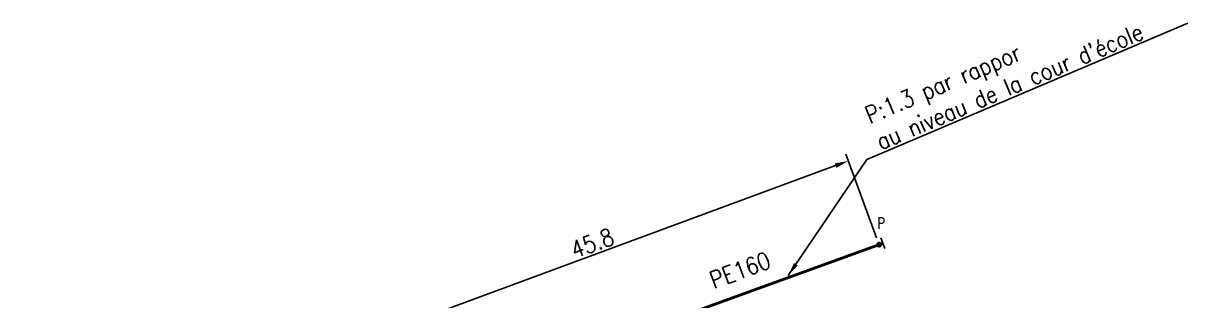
# Model space of a CAD drawing. Header units: millimetres. Extents: x 160996 to 162003, y 120996 to 122000.
# Drawn here: x 161497.7 to 161599.7, y 121771.3 to 121795.5 of the extents above; entities that cross this region are included whole.
import ezdxf
from ezdxf.enums import TextEntityAlignment as Align

# ---------------------------------------------------------------- set-up
doc = ezdxf.new("R2010")
doc.units = ezdxf.units.MM
doc.header["$PDMODE"] = 34
doc.linetypes.add('L_100_PE', pattern=[14, 10, -1.5, 1, -1.5])
doc.layers.get('0').update_dxf_attribs({"linetype": 'CONTINUOUS'})
doc.layers.get('Defpoints').update_dxf_attribs({"linetype": 'CONTINUOUS'})
for name, color, linetype in [('L_140', 3, 'CONTINUOUS'), ('L_300', 7, 'CONTINUOUS'), ('L_340', 7, 'CONTINUOUS')]:
    doc.layers.add(name, color=color, linetype=linetype)
doc.styles.add('G_ROMANS', font='ROMANS.SHX', dxfattribs={"width": 0.75})
doc.styles.get("Standard").update_dxf_attribs({"font": 'romans.shx', "width": 0.85})
doc.dimstyles.get("Standard").update_dxf_attribs({"dimtxt": 1.5, "dimasz": 1.2, "dimexe": 0.625, "dimexo": 0.625, "dimgap": 0.25, "dimtad": 1, "dimdec": 1, "dimzin": 0, "dimdsep": 46, "dimtxsty": 'Standard', "dimcen": -0.5, "dimadec": 0, "dimazin": 0, "dimtfac": 1, "dimtdec": 1, "dimtmove": 0, "dimatfit": 3, "dimfxl": 0, "dimtolj": 1, "dimtzin": 0, "dimarcsym": 0})

# ---------------------------------------------------------------- blocks, each defined once
blk = doc.blocks.new('L_340_07')
at = {"color": 0, "linetype": 'Continuous', "const_width": 0.25, "flags": 128}
blk.add_lwpolyline([(0, 0), (0.35, 0)], dxfattribs=at)
at = {"color": 0, "linetype": 'Continuous', "flags": 128}
blk.add_lwpolyline([(0.35, -0.5), (0.35, 0.5)], dxfattribs=at)
at = {"color": 0, "linetype": 'Continuous', "width": 0.75, "flags": 3}
for tag, p in [('DEF_LEG', (0.72, -3.47)), ('DEF_COUP', (0.72, -5.97)), ('DEF_TYPE', (0.72, -8.47))]:
    blk.add_attdef(tag, text='', height=1.2, dxfattribs=at).set_placement(p, align=Align.MIDDLE)
blk = doc.blocks.new('*D907')
at = {"layer": 'Defpoints', "color": 0, "linetype": 'Continuous', "transparency": 16777216}
for p in [(161572.66, 121776.18), (161526.99, 121767.67), (161533, 121751.33)]:
    blk.add_point(p, dxfattribs=at)
at = {"layer": 'L_340', "color": 0, "linetype": 'Continuous', "lineweight": -2, "transparency": 16777216}
for p, q in [((161572.44, 121776.77), (161569.75, 121784.09)), ((161568.84, 121783.09), (161528.11, 121768.09)), ((161532.79, 121751.92), (161526.77, 121768.26))]:
    blk.add_line(p, q, dxfattribs=at)
at = {"layer": 'L_340', "color": 0, "linetype": 'Continuous', "transparency": 16777216}
for points in [[(161568.77, 121783.28), (161568.91, 121782.9), (161569.96, 121783.5)], [(161528.04, 121768.28), (161528.18, 121767.9), (161526.99, 121767.67)]]:
    blk.add_solid(points, dxfattribs=at)
at = {"layer": 'L_340', "color": 0, "linetype": 'Continuous', "transparency": 16777216, "insert": (161547.53, 121776.31), "char_height": 1.5, "attachment_point": 5, "rotation": 20.2185}
blk.add_mtext('\\A1;45.8', dxfattribs=at)
blk = doc.blocks.new('L_300_12')
at = {"color": 0, "linetype": 'Continuous', "const_width": 0.248, "flags": 128}
blk.add_lwpolyline([(-0.13, 0, 1), (0.13, 0, 1)], format="xyb", close=True, dxfattribs=at)
at = {"linetype": 'Continuous', "style": 'G_ROMANS', "width": 0.75}
blk.add_attdef('P', text='', height=1, dxfattribs=at).set_placement((0, 1.33), align=Align.MIDDLE_CENTER)
at = {"color": 0, "linetype": 'Continuous', "width": 0.75, "flags": 3}
for tag, p in [('DEF_LEG', (0, -5)), ('DEF_COUP', (0, -7.5)), ('DEF_TYPE', (0, -10))]:
    blk.add_attdef(tag, text='', height=1.2, dxfattribs=at).set_placement(p, align=Align.MIDDLE)

msp = doc.modelspace()

# ---------------------------------------------------------------- linework, layer by layer
at = {"layer": 'L_140', "linetype": 'L_100_PE', "const_width": 0.25, "flags": 128}
msp.add_lwpolyline([(161572.66, 121776.18), (161535.43, 121762.69), (161523.48, 121757.9), (161516.02, 121754.96), (161506.85, 121750.8), (161490, 121743.84), (161489.61, 121744), (161484.08, 121741.68), (161477.11, 121738.72), (161462.43, 121732.46), (161447.34, 121725.1), (161446.34, 121724)], dxfattribs=at)

# ---------------------------------------------------------------- block references
at = {"layer": 'L_300', "ltscale": 0.5}
ref = msp.add_blockref('L_300_12', (161572.66, 121776.18), dxfattribs=dict(at, rotation=20.39758825756416))
ref.add_attrib('P', 'P', dxfattribs={"layer": '0', "linetype": 'Continuous', "height": 1, "style": 'G_ROMANS', "width": 0.75}).set_placement((161572.84, 121778.05), align=Align.MIDDLE_CENTER)
at = {"layer": 'L_340', "rotation": 20.39758825682243}
msp.add_blockref('L_340_07', (161572.66, 121776.18), dxfattribs=at)

# ---------------------------------------------------------------- texts
at = {"layer": 'L_140', "linetype": 'Continuous', "width": 0.85}
msp.add_text('PE160', height=1.5, rotation=20.4162, dxfattribs=at).set_placement((161558.18, 121772.29))
at = {"layer": 'L_140', "linetype": 'Continuous', "insert": (161572.81, 121784.43), "char_height": 1.5, "attachment_point": 7, "rotation": 22.9512}
msp.add_mtext("\\A1;P:1.3 par rappor\\Pau niveau de la cour d'école", dxfattribs=at)

# ---------------------------------------------------------------- dimensions: what is measured, and where the dimension line sits
at = {"layer": 'L_340', "linetype": 'Continuous'}
dim = msp.add_linear_dim(base=(161526.99, 121767.67), p1=(161572.66, 121776.18), p2=(161533, 121751.33), angle=20.2185, dimstyle='Standard', dxfattribs=at)
dim.commit()
dim.dimension.update_dxf_attribs({"geometry": '*D907', "text_midpoint": (161547.87, 121775.37), "dimtype": 160})

# ---------------------------------------------------------------- leaders
at = {"layer": 'L_140', "linetype": 'Continuous', "annotation_type": 0, "has_hookline": 1, "hookline_direction": 0, "text_width": 29.08, "horizontal_direction": (0.920838, 0.389946, 0)}
msp.add_leader([(161564.69, 121773.47), (161571.57, 121783.64), (161572.68, 121784.11)], dimstyle='Standard', dxfattribs=at)

doc.saveas('drawing.dxf')
